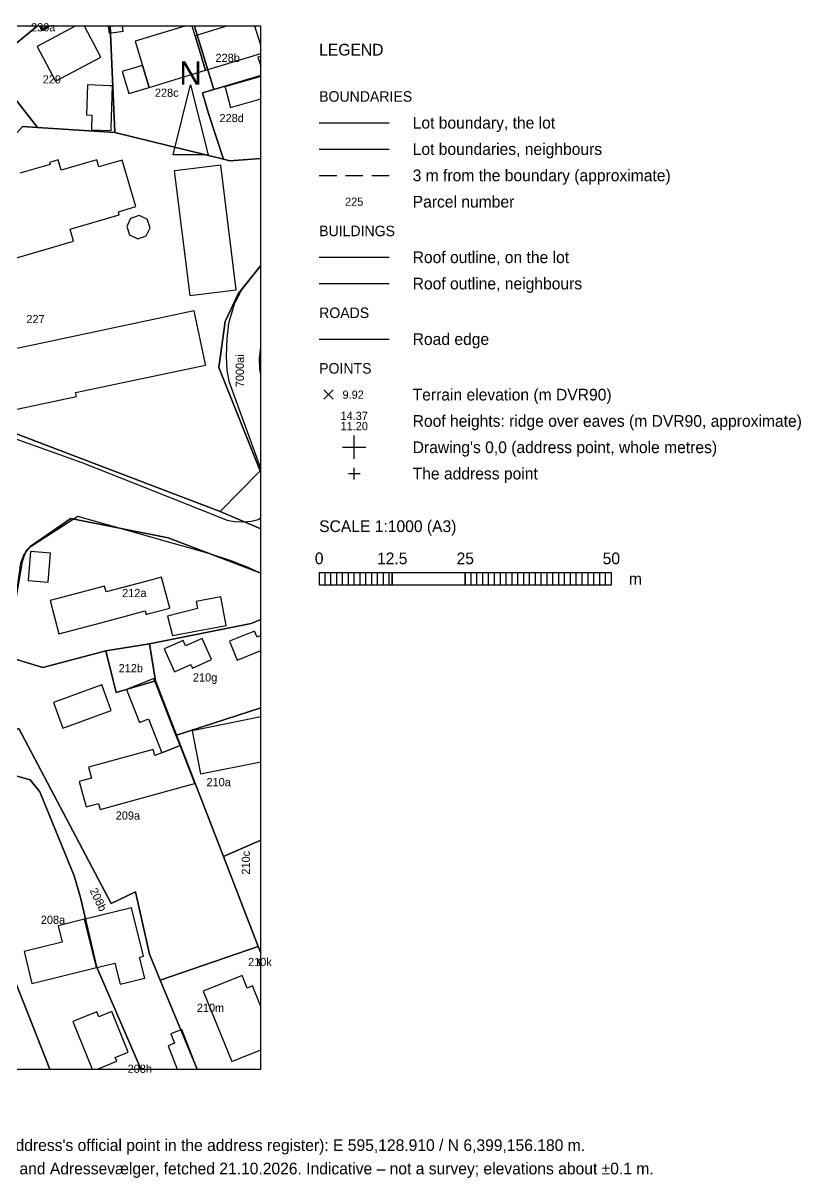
# Model space of a CAD drawing. Extents: x -119311 to 206331, y -120204 to 97306.
# Drawn here: x 73244 to 206331, y -100204 to 97295 of the extents above; entities that cross this region are included whole.
import ezdxf
from ezdxf.enums import TextEntityAlignment as Align

# ---------------------------------------------------------------- set-up
doc = ezdxf.new("R2010")
doc.units = 0
doc.linetypes.add('DASHED', pattern=[4500, 3000, -1500])
for name, color, linetype in [('ADRESSEPUNKT', 1, 'CONTINUOUS'), ('AFSTAND_SKEL', 6, 'DASHED'), ('BYGNINGER', 5, 'CONTINUOUS'), ('BYGNINGER_NABO', 8, 'CONTINUOUS'), ('GRUND', 1, 'CONTINUOUS'), ('KOTER', 30, 'CONTINUOUS'), ('NULPUNKT', 6, 'CONTINUOUS'), ('RAMME', 7, 'CONTINUOUS'), ('SKEL', 9, 'CONTINUOUS'), ('TAGKOTER', 5, 'CONTINUOUS'), ('TEKST', 7, 'CONTINUOUS'), ('VEJKANT', 3, 'CONTINUOUS')]:
    doc.layers.add(name, color=color, linetype=linetype)

msp = doc.modelspace()

# ---------------------------------------------------------------- linework, layer by layer
at = {"layer": 'ADRESSEPUNKT'}
for points in [[(128902, 20251), (130902, 20251)], [(129902, 19251), (129902, 21251)]]:
    msp.add_lwpolyline(points, dxfattribs=at)
at = {"layer": 'AFSTAND_SKEL'}
msp.add_lwpolyline([(123902, 71251), (135902, 71251)], dxfattribs=at)
at = {"layer": 'BYGNINGER'}
msp.add_lwpolyline([(123902, 57251), (135902, 57251)], dxfattribs=at)
at = {"layer": 'BYGNINGER_NABO'}
for points in [[(75640, 93300), (78770, 87390), (86520, 91490), (83742.619, 96751), (82171.649, 96751), (75640, 93300)], [(76380.917, 96751), (76600, 96020), (77765.865, 96751)], [(90390, 95920), (90278.705, 96751), (87815.848, 96751), (87970, 95600), (90390, 95920)], [(94810, 86290), (104480, 89220), (102690, 95120), (102198.241, 96751), (100901.12, 96751), (92420, 94190), (93670, 90060), (94810, 86290)], [(104480, 89220), (104710, 89290), (113902, 92079.23), (113902, 93511.844), (112919.273, 96751), (108064.638, 96751), (102690, 95120), (104480, 89220)], [(113902, 91608.143), (113410, 91450), (113902, 89937.747)], [(93670, 90060), (90200, 89010), (91340, 85240), (94810, 86290), (93670, 90060)], [(113902, 88160.285), (107760, 86400), (107850, 86090), (108760, 82880), (113902, 84350.498), (113902, 85420.375), (113860, 85570), (113902, 85581.972)], [(88290, 78920), (88300, 79380), (88530, 86580), (88160, 86590), (84280, 86710), (84110, 81590), (85030, 81560), (84950, 79230), (84940, 79030), (88290, 78920)], [(113902, 85581.972), (113860, 85570), (113902, 85420.375)], [(101750, 50680), (109720, 51670), (107060, 73010), (99640, 72080), (99090, 72020), (101750, 50680)], [(94460, 63750), (93080, 64410), (91630, 63900), (90970, 62510), (91480, 61060), (92870, 60400), (94310, 60910), (94980, 62300), (94460, 63750)], [(77510, 1680), (77930, 6620), (74540, 6900), (74120, 1960), (77510, 1680)], [(94160, -3250), (94320, -3830), (94600, -3760), (98350, -2770), (96950, 2550), (92910, 1480), (87440, 40), (87180, 1000), (77860, -1460), (79360, -7160), (86560, -5250), (94160, -3250)], [(97980, -4120), (98810, -7440), (107990, -5710), (107080, -840), (102870, -1630), (103100, -2840), (97980, -4120)], [(113280, -7700), (112860, -6680), (108580, -8430), (109890, -11650), (113790, -10060), (113902, -10335.038), (113902, -7445.924), (113280, -7700)], [(99160, -13670), (101970, -12420), (102230, -13020), (105510, -11560), (103910, -7960), (101030, -9230), (100610, -8280), (97400, -9700), (99160, -13670)], [(100120, -26280), (99120, -23740), (95640, -14820), (90960, -16650), (93170, -22320), (94710, -21720), (96960, -27500), (100120, -26280)], [(80030, -23270), (88310, -20240), (86710, -15860), (78430, -18880), (80030, -23270)], [(103620, -31090), (113902, -29023.489), (113902, -21376.59), (102150, -23740), (103620, -31090)], [(96960, -27500), (95790, -27960), (95510, -26960), (84450, -29970), (84950, -31820), (82850, -32400), (84030, -36750), (86140, -36180), (86410, -37170), (101540, -33050), (102640, -32750), (100120, -26280), (96960, -27500)], [(85800, -64240), (86090, -64170), (88960, -63470), (89850, -67090), (94060, -66060), (93170, -62430), (93820, -62270), (91790, -53990), (84110, -55880), (83770, -55960), (85800, -64240)], [(83770, -55960), (79220, -57080), (79920, -59910), (73410, -61510), (74740, -66950), (85800, -64240), (83770, -55960)], [(113902, -70917.04), (112470, -67380), (111590, -67730), (110720, -65580), (104080, -68270), (108950, -80300), (113902, -78298.128)], [(86190, -72670), (85840, -71810), (81780, -73460), (85084.572, -81601), (85970.327, -81601), (89270, -80260), (89000, -79600), (91220, -78700), (88410, -71770), (86190, -72670)], [(98530, -75580), (99150, -77170), (98060, -77590), (99604.689, -81601), (103027.875, -81601), (100430, -74850), (99570, -75180), (98530, -75580)]]:
    msp.add_lwpolyline(points, close=True, dxfattribs=at)
for points in [[(69780, 56460), (81880, 60000), (81280, 62070), (89710, 64520), (89560, 65040), (92530, 65910), (90210, 73880), (86210, 72710), (85850, 73920), (79770, 72150), (79250, 73910), (77770, 73480), (77870, 73120), (72690, 71610)], [(123902, 52751), (135902, 52751)], [(64850, 29730), (82370, 33440), (82230, 34100), (104470, 38810), (104390, 39210), (102510, 48060), (71650, 41530)]]:
    msp.add_lwpolyline(points, dxfattribs=at)
at = {"layer": 'GRUND'}
msp.add_lwpolyline([(123902, 80251), (135902, 80251)], dxfattribs=at)
at = {"layer": 'KOTER'}
for points in [[(124702, 32951), (126302, 34551)], [(124702, 34551), (126302, 32951)]]:
    msp.add_lwpolyline(points, dxfattribs=at)
at = {"layer": 'NULPUNKT'}
for points in [[(129902, 22751), (129902, 26751)], [(127902, 24751), (131902, 24751)]]:
    msp.add_lwpolyline(points, dxfattribs=at)
at = {"layer": 'RAMME'}
for points in [[(-117343, -81601), (113902, -81601), (113902, 96751), (-117343, 96751)], [(98902, 74751), (101902, 86751), (104902, 74751)], [(123902, 1251), (136402, 1251), (136402, 3251), (123902, 3251)], [(136402, 1251), (148902, 1251), (148902, 3251), (136402, 3251)], [(148902, 1251), (173902, 1251), (173902, 3251), (148902, 3251)]]:
    msp.add_lwpolyline(points, close=True, dxfattribs=at)
for points in [[(124902, 1251), (124902, 3251)], [(125902, 1251), (125902, 3251)], [(126902, 1251), (126902, 3251)], [(127902, 1251), (127902, 3251)], [(128902, 1251), (128902, 3251)], [(129902, 1251), (129902, 3251)], [(130902, 1251), (130902, 3251)], [(131902, 1251), (131902, 3251)], [(132902, 1251), (132902, 3251)], [(133902, 1251), (133902, 3251)], [(134902, 1251), (134902, 3251)], [(135902, 1251), (135902, 3251)], [(149902, 1251), (149902, 3251)], [(150902, 1251), (150902, 3251)], [(151902, 1251), (151902, 3251)], [(152902, 1251), (152902, 3251)], [(153902, 1251), (153902, 3251)], [(154902, 1251), (154902, 3251)], [(155902, 1251), (155902, 3251)], [(156902, 1251), (156902, 3251)], [(157902, 1251), (157902, 3251)], [(158902, 1251), (158902, 3251)], [(159902, 1251), (159902, 3251)], [(160902, 1251), (160902, 3251)], [(161902, 1251), (161902, 3251)], [(162902, 1251), (162902, 3251)], [(163902, 1251), (163902, 3251)], [(164902, 1251), (164902, 3251)], [(165902, 1251), (165902, 3251)], [(166902, 1251), (166902, 3251)], [(167902, 1251), (167902, 3251)], [(168902, 1251), (168902, 3251)], [(169902, 1251), (169902, 3251)], [(170902, 1251), (170902, 3251)], [(171902, 1251), (171902, 3251)], [(172902, 1251), (172902, 3251)]]:
    msp.add_lwpolyline(points, dxfattribs=at)
at = {"layer": 'SKEL'}
for points in [[(71744, 78012), (73163, 79589), (75703, 79428), (67395, 90018), (62113.769, 96751), (56865.187, 96751), (61310, 91268), (64267, 87619), (71744, 78012)], [(62113.769, 96751), (67395, 90018), (75665.067, 96751)], [(75703, 79428), (88945, 78588), (88135.88, 96751), (77521.201, 96751), (76337, 96221), (76179.284, 96751), (75665.067, 96751), (67395, 90018), (75703, 79428)], [(76179.284, 96751), (76337, 96221), (77521.201, 96751)], [(103959, 85373), (105862, 85944), (102596.226, 96751), (88135.88, 96751), (88945, 78588), (107523, 74020), (104973, 81831), (103959, 85373)], [(113902, 96751), (102596.226, 96751), (105862, 85944), (113902, 88359.698)], [(113902, 88359.698), (105862, 85944), (103959, 85373), (104973, 81831), (107523, 74020), (108614, 73752), (113902, 74149.436)], [(113902, 55863.869), (110020, 50975), (107825, 46254), (106758, 38401), (113807, 20713), (106981, 13765), (113902, 10785.757)], [(73078, 5171), (72191, -160), (70657, -11103), (76601, -12889), (87420, -10060), (94867, -8858), (112257, -5404), (113902, -4729.969), (113902, 3211.058), (98075, 9268), (81397, 12554), (75554, 8550), (74526, 7844), (73854, 7144), (73440, 6195), (73078, 5171)], [(113902, -4729.969), (112257, -5404), (94867, -8858), (95927, -15183), (99515, -24485), (113902, -19821.886)], [(94867, -8858), (87420, -10060), (88685, -15121), (89156, -17196), (95927, -15183), (94867, -8858)], [(70657, -11103), (68880, -23770), (69429, -24573), (72506, -23318), (88289, -53292), (92470, -51306), (94866, -61941), (96713, -66395), (113482, -60610), (107524, -45209), (99515, -24485), (95927, -15183), (89156, -17196), (88685, -15121), (87420, -10060), (76601, -12889), (70657, -11103)], [(99515, -24485), (107524, -45209), (113902, -42457.918), (113902, -19821.886), (99515, -24485)], [(103020.907, -81601), (96713, -66395), (94866, -61941), (92470, -51306), (88289, -53292), (72506, -23318), (69429, -24573), (68880, -23770), (68233, -28461), (68739, -30109), (68683, -30527), (74446, -32115), (76088, -34155), (82001, -48558), (83062, -52276), (85803, -64046), (93309, -81463), (93368.466, -81601)], [(68683, -30527), (66356, -47954), (65284, -48503), (64838, -51740), (63410, -61616), (69256, -62410), (70274, -62517), (77799.312, -81601), (92869.886, -81601), (93309, -81463), (85803, -64046), (83062, -52276), (82001, -48558), (76088, -34155), (74446, -32115), (68683, -30527)], [(113902, -42457.918), (107524, -45209), (113482, -60610), (113902, -61695.448)], [(113482, -60610), (96713, -66395), (103020.907, -81601), (113902, -81601), (113902, -64079.304), (113486, -62967), (113902, -62787.339), (113902, -61695.448), (113482, -60610)], [(69256, -62410), (63410, -61616), (60523.331, -81601), (77799.312, -81601), (70274, -62517), (69256, -62410)], [(113902, -62787.339), (113486, -62967), (113902, -64079.304)], [(93309, -81463), (92869.886, -81601), (93368.466, -81601), (93309, -81463)]]:
    msp.add_lwpolyline(points, close=True, dxfattribs=at)
for points in [[(68733, 28281), (106981, 13765), (113807, 20713), (106758, 38401), (107825, 46254), (110020, 50975), (113902, 55863.869), (113902, 74149.436), (108614, 73752), (107523, 74020), (88945, 78588), (75703, 79428), (73163, 79589)], [(123902, 75751), (135902, 75751)], [(73078, 5171), (73440, 6195), (73854, 7144), (74526, 7844), (75554, 8550), (81397, 12554), (98075, 9268), (113902, 3211.058), (113902, 10785.757), (106981, 13765), (68733, 28281)]]:
    msp.add_lwpolyline(points, dxfattribs=at)
at = {"layer": 'VEJKANT'}
for points in [[(22926.216, 96751), (22960, 96620), (23300, 95270), (25390, 89550), (29410, 78730), (29920, 77210), (36530, 63990), (36890, 63280), (39710, 57690), (39910, 57300), (52970, 40700), (59310, 32980), (61710, 31140), (64450, 29490), (70090, 26860), (83280, 22140), (92800, 18380), (108170, 12260), (109340, 12040), (110980, 12020), (112350, 12120), (113460, 12400), (113902, 12686.83)], [(113902, 21110.326), (109460, 33300), (108560, 35840), (108170, 37900), (108060, 40450), (108170, 43320), (108460, 45970), (108990, 47910), (109440, 49260), (109610, 49630), (110620, 51640), (113510, 55260), (113902, 55743.163)], [(113902, 37230), (113750, 38110), (113710, 39920), (113902, 41859.2)], [(123902, 43251), (135902, 43251)], [(82620, 12930), (74260, 7580), (73350, 6390), (72780, 4940), (72290, 1200), (71640, -3620), (70540, -12060), (69990, -16190), (68210, -28670), (64670, -52090), (60489.836, -81601)], [(113902, 3161.191), (111750, 4210), (108830, 5340), (105040, 6570), (82620, 12930)]]:
    msp.add_lwpolyline(points, dxfattribs=at)

# ---------------------------------------------------------------- texts
at = {"layer": 'KOTER'}
msp.add_text('9.92', height=1400, dxfattribs=at).set_placement((127902, 33751), align=Align.MIDDLE_LEFT)
at = {"layer": 'RAMME'}
for s, height, p in [('N', 4000, (101902, 88751)), ('0', 2000, (123902, 5751)), ('12.5', 2000, (136402, 5751)), ('25', 2000, (148902, 5751)), ('50', 2000, (173902, 5751))]:
    msp.add_text(s, height=height, dxfattribs=at).set_placement(p, align=Align.MIDDLE_CENTER)
msp.add_text('m', height=2000, dxfattribs=at).set_placement((176902, 2251), align=Align.MIDDLE_LEFT)
at = {"layer": 'TAGKOTER'}
for s, p in [('14.37', (129902, 30126)), ('11.20', (129902, 28376))]:
    msp.add_text(s, height=1400, dxfattribs=at).set_placement(p, align=Align.MIDDLE_CENTER)
at = {"layer": 'TEKST'}
for s, p in [('230a', (76679.162, 96574.333)), ('228b', (108249.113, 91347.5)), ('229', (78170, 87669.5)), ('228c', (97829.44, 85385.5)), ('228d', (108930.5, 81055.849)), ('225', (129902, 66751)), ('227', (75372.5, 46677)), ('212a', (92279.5, -167.5)), ('212b', (91673.5, -13027)), ('210g', (104384.5, -14607.485)), ('210a', (106708.5, -32515.443)), ('209a', (91181, -38227.5)), ('208a', (78359.5, -56064)), ('210k', (113763.333, -63277.881)), ('210m', (105307.5, -71105.5)), ('208h', (93214.088, -81532))]:
    msp.add_text(s, height=1400, dxfattribs=at).set_placement(p, align=Align.MIDDLE_CENTER)
for s, height, p in [('LEGEND', 2000, (123902, 92751)), ('BOUNDARIES', 1800, (123902, 84751)), ('Lot boundary, the lot', 2000, (139902, 80251)), ('Lot boundaries, neighbours', 2000, (139902, 75751)), ('3 m from the boundary (approximate)', 2000, (139902, 71251)), ('Parcel number', 2000, (139902, 66751)), ('BUILDINGS', 1800, (123902, 61751)), ('Roof outline, on the lot', 2000, (139902, 57251)), ('Roof outline, neighbours', 2000, (139902, 52751)), ('ROADS', 1800, (123902, 47751)), ('Road edge', 2000, (139902, 43251)), ('POINTS', 1800, (123902, 38251)), ('Terrain elevation (m DVR90)', 2000, (139902, 33751)), ('Roof heights: ridge over eaves (m DVR90, approximate)', 2000, (139902, 29251)), ("Drawing's 0,0 (address point, whole metres)", 2000, (139902, 24751)), ('The address point', 2000, (139902, 20251)), ('SCALE 1:1000 (A3)', 2000, (123902, 11251)), ("The drawing's 0,0 = the project's origin (the address point, whole metres): E 595,129 / N 6,399,156 m, ETRS89/UTM32 (EPSG:25832). The address point (the address's official point in the address register): E 595,128.910 / N 6,399,156.180 m.", 2000, (-117343, -94601)), ('Contains data from Klimadatastyrelsen (Danmarks Højdemodel, GeoDanmark, Danmarks Adresseregister) and Geodatastyrelsen (Matriklen) via Datafordeleren and Adressevælger, fetched 21.10.2026. Indicative – not a survey; elevations about ±0.1 m.', 2000, (-117343, -98601))]:
    msp.add_text(s, height=height, dxfattribs=at).set_placement(p, align=Align.MIDDLE_LEFT)
for s, rotation, p in [('7000ai', 90, (110330, 37832.624)), ('210c', 90, (111350.8, -46305.424)), ('208b', -64.59, (86127.009, -52601.635))]:
    msp.add_text(s, height=1400, rotation=rotation, dxfattribs=at).set_placement(p, align=Align.MIDDLE_CENTER)

doc.saveas('drawing.dxf')
